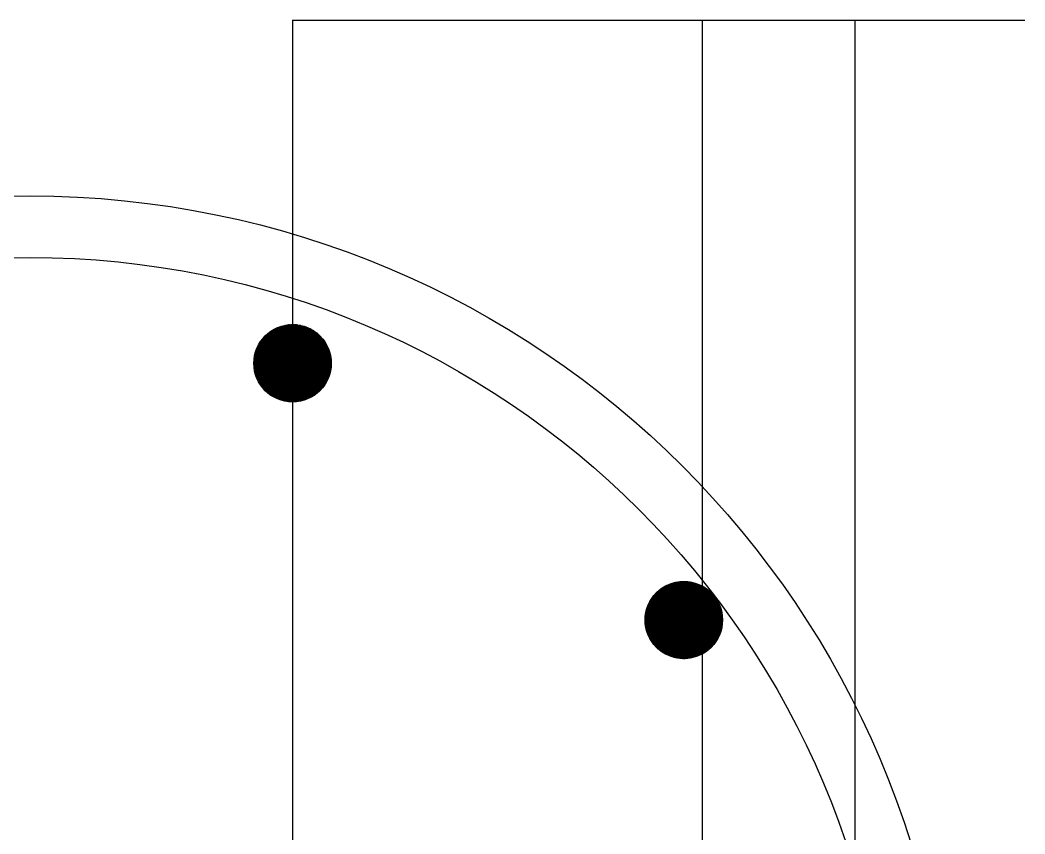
# Model space of a CAD drawing. Header units: metres. Extents: x 0 to 297, y 0 to 210.
# Drawn here: x 231.14 to 248.79, y 177.72 to 192.02 of the extents above; entities that cross this region are included whole.
import ezdxf

# ---------------------------------------------------------------- set-up
doc = ezdxf.new("R2010")
doc.units = ezdxf.units.M

msp = doc.modelspace()

# ---------------------------------------------------------------- linework, layer by layer
for p, q in [((235.93, 192.02), (235.93, 159.74)), ((235.93, 192.02), (248.79, 192.02)), ((243.13, 165.09), (243.13, 192.02)), ((245.81, 172.78), (245.81, 192.02)), ((235.26, 185.92), (236.01, 186.67)), ((235.26, 185.93), (236, 186.67)), ((235.26, 185.94), (235.99, 186.67)), ((235.26, 185.95), (235.98, 186.67)), ((235.26, 185.96), (235.97, 186.67)), ((235.26, 185.97), (235.96, 186.67)), ((235.26, 185.98), (235.95, 186.67)), ((235.26, 185.98), (235.94, 186.67)), ((235.26, 185.99), (235.94, 186.67)), ((235.26, 186), (235.93, 186.67)), ((235.26, 186.01), (235.92, 186.67)), ((235.26, 186.02), (235.91, 186.67)), ((235.26, 186.03), (235.9, 186.67)), ((235.26, 186.04), (235.89, 186.67)), ((235.26, 186.05), (235.88, 186.67)), ((235.26, 186.06), (235.86, 186.67)), ((235.26, 186.08), (235.85, 186.67)), ((235.26, 185.91), (236.02, 186.66)), ((235.27, 185.86), (236.07, 186.66)), ((235.27, 185.86), (236.07, 186.66)), ((235.27, 185.87), (236.06, 186.66)), ((235.27, 185.88), (236.05, 186.66)), ((235.27, 185.89), (236.04, 186.66)), ((235.27, 185.9), (236.03, 186.66)), ((235.27, 185.9), (236.02, 186.66)), ((235.27, 186.09), (235.84, 186.66)), ((235.27, 186.1), (235.83, 186.66)), ((235.27, 186.11), (235.82, 186.66)), ((235.27, 186.12), (235.81, 186.66)), ((235.27, 186.13), (235.8, 186.66)), ((235.28, 185.82), (236.11, 186.65)), ((235.28, 185.82), (236.1, 186.65)), ((235.28, 185.83), (236.1, 186.65)), ((235.28, 185.84), (236.09, 186.65)), ((235.28, 185.85), (236.08, 186.65)), ((235.28, 186.14), (235.78, 186.65)), ((235.28, 186.16), (235.77, 186.65)), ((235.28, 186.17), (235.76, 186.65)), ((235.28, 185.81), (236.12, 186.64)), ((235.29, 185.78), (236.15, 186.64)), ((235.29, 185.79), (236.14, 186.64)), ((235.29, 185.8), (236.13, 186.64)), ((235.29, 185.8), (236.13, 186.64)), ((235.29, 186.18), (235.75, 186.64)), ((235.29, 186.2), (235.73, 186.64)), ((235.29, 186.21), (235.72, 186.63)), ((235.3, 185.76), (236.17, 186.63)), ((235.3, 185.77), (236.16, 186.63)), ((235.3, 185.77), (236.16, 186.63)), ((235.3, 186.23), (235.7, 186.63)), ((235.3, 185.75), (236.18, 186.62)), ((235.31, 185.73), (236.2, 186.62)), ((235.31, 185.74), (236.19, 186.62)), ((235.31, 185.75), (236.18, 186.62)), ((235.31, 186.24), (235.69, 186.62)), ((235.31, 186.26), (235.67, 186.62)), ((235.32, 185.71), (236.22, 186.61)), ((235.32, 185.72), (236.21, 186.61)), ((235.32, 185.73), (236.2, 186.61)), ((235.32, 186.27), (235.66, 186.61)), ((235.32, 185.71), (236.22, 186.6)), ((235.33, 185.69), (236.24, 186.6)), ((235.33, 185.69), (236.24, 186.6)), ((235.33, 185.7), (236.23, 186.6)), ((235.33, 186.29), (235.64, 186.6)), ((235.34, 185.67), (236.26, 186.59)), ((235.34, 185.67), (236.25, 186.59)), ((235.34, 185.68), (236.25, 186.59)), ((235.34, 186.31), (235.62, 186.59)), ((235.35, 185.66), (236.27, 186.58)), ((235.35, 185.66), (236.27, 186.58)), ((235.35, 186.33), (235.6, 186.58)), ((235.35, 185.65), (236.28, 186.57)), ((235.36, 185.64), (236.29, 186.57)), ((235.36, 185.64), (236.29, 186.57)), ((235.36, 185.63), (236.3, 186.56)), ((235.36, 186.36), (235.57, 186.56)), ((235.37, 185.62), (236.31, 186.56)), ((235.37, 185.63), (236.3, 186.56)), ((235.38, 185.61), (236.32, 186.55)), ((235.38, 185.61), (236.31, 186.55)), ((235.38, 186.39), (235.54, 186.55)), ((235.38, 185.6), (236.33, 186.54)), ((235.39, 185.59), (236.34, 186.54)), ((235.39, 185.6), (236.33, 186.54)), ((235.4, 185.58), (236.35, 186.53)), ((235.4, 185.59), (236.34, 186.53)), ((235.4, 185.58), (236.35, 186.52)), ((235.41, 185.57), (236.36, 186.52)), ((235.41, 185.57), (236.36, 186.52)), ((235.42, 185.56), (236.37, 186.51)), ((235.42, 185.56), (236.37, 186.51)), ((235.42, 186.43), (235.5, 186.51)), ((236.44, 185.55), (235.49, 186.51)), ((236.45, 185.56), (235.5, 186.51)), ((236.45, 185.56), (235.5, 186.51)), ((236.46, 185.57), (235.51, 186.52)), ((236.46, 185.57), (235.51, 186.52)), ((236.47, 185.58), (235.52, 186.53)), ((236.47, 185.58), (235.52, 186.53)), ((236.47, 185.59), (235.53, 186.54)), ((236.48, 185.6), (235.53, 186.54)), ((236.48, 185.6), (235.54, 186.54)), ((236.49, 185.61), (235.55, 186.55)), ((236.49, 185.61), (235.55, 186.55)), ((236.49, 185.62), (235.56, 186.56)), ((236.5, 185.62), (235.56, 186.56)), ((236.51, 185.64), (235.57, 186.57)), ((236.5, 185.63), (235.57, 186.56)), ((236.51, 185.64), (235.58, 186.57)), ((236.52, 185.65), (235.59, 186.58)), ((236.51, 185.65), (235.59, 186.57)), ((236.52, 185.66), (235.6, 186.58)), ((236.52, 185.67), (235.6, 186.58)), ((236.53, 185.67), (235.61, 186.59)), ((236.53, 185.68), (235.62, 186.59)), ((236.53, 185.68), (235.62, 186.59)), ((236.54, 185.69), (235.63, 186.6)), ((236.54, 185.7), (235.64, 186.6)), ((236.54, 185.7), (235.64, 186.6)), ((236.55, 185.71), (235.65, 186.61)), ((236.55, 185.72), (235.66, 186.61)), ((236.55, 185.72), (235.66, 186.61)), ((236.55, 185.73), (235.67, 186.62)), ((236.56, 185.74), (235.68, 186.62)), ((236.56, 185.74), (235.68, 186.62)), ((236.56, 185.75), (235.69, 186.62)), ((236.57, 185.76), (235.7, 186.63)), ((236.57, 185.76), (235.7, 186.63)), ((236.57, 185.77), (235.71, 186.63)), ((236.58, 185.78), (235.72, 186.64)), ((236.57, 185.78), (235.72, 186.63)), ((236.58, 185.79), (235.73, 186.64)), ((236.58, 185.8), (235.74, 186.64)), ((236.58, 185.81), (235.75, 186.65)), ((236.58, 185.81), (235.75, 186.64)), ((236.59, 185.82), (235.76, 186.65)), ((236.59, 185.83), (235.77, 186.65)), ((236.59, 185.84), (235.78, 186.65)), ((236.59, 185.84), (235.78, 186.65)), ((236.59, 185.85), (235.79, 186.65)), ((236.6, 185.86), (235.8, 186.66)), ((236.6, 185.87), (235.81, 186.66)), ((236.6, 185.88), (235.82, 186.66)), ((236.6, 185.88), (235.82, 186.66)), ((236.6, 185.89), (235.83, 186.66)), ((236.6, 185.9), (235.84, 186.66)), ((236.6, 185.91), (235.85, 186.66)), ((236.6, 185.92), (235.86, 186.67)), ((236.61, 185.93), (235.87, 186.67)), ((236.61, 185.94), (235.87, 186.67)), ((236.61, 185.94), (235.88, 186.67)), ((236.61, 185.95), (235.89, 186.67)), ((236.61, 185.96), (235.9, 186.67)), ((236.61, 185.97), (235.91, 186.67)), ((236.61, 185.98), (235.92, 186.67)), ((236.61, 185.99), (235.93, 186.67)), ((236.61, 186), (235.94, 186.67)), ((236.61, 186.01), (235.95, 186.67)), ((236.61, 186.02), (235.96, 186.67)), ((236.61, 186.03), (235.97, 186.67)), ((236.61, 186.04), (235.98, 186.67)), ((236.61, 186.05), (235.99, 186.67)), ((236.61, 186.06), (236, 186.67)), ((236.6, 186.07), (236.01, 186.67)), ((236.6, 186.08), (236.02, 186.66)), ((236.6, 186.09), (236.03, 186.66)), ((236.6, 186.1), (236.04, 186.66)), ((236.6, 186.12), (236.05, 186.66)), ((236.6, 186.13), (236.07, 186.66)), ((236.59, 186.14), (236.08, 186.65)), ((236.59, 186.15), (236.09, 186.65)), ((236.59, 186.16), (236.1, 186.65)), ((236.58, 186.18), (236.12, 186.64)), ((236.58, 186.19), (236.13, 186.64)), ((236.58, 186.21), (236.14, 186.64)), ((236.57, 186.22), (236.16, 186.63)), ((236.57, 186.23), (236.17, 186.63)), ((236.56, 186.25), (236.19, 186.62)), ((236.55, 186.27), (236.21, 186.61)), ((236.54, 186.28), (236.22, 186.6)), ((236.53, 186.3), (236.24, 186.6)), ((236.52, 186.32), (236.26, 186.58)), ((236.51, 186.35), (236.29, 186.57)), ((236.49, 186.37), (236.31, 186.55)), ((236.47, 186.41), (236.35, 186.53)), ((236.28, 185.41), (235.35, 186.34)), ((236.3, 185.43), (235.36, 186.36)), ((236.29, 185.42), (235.36, 186.35)), ((236.28, 185.42), (235.36, 186.34)), ((236.31, 185.43), (235.37, 186.37)), ((236.3, 185.43), (235.37, 186.36)), ((236.32, 185.44), (235.38, 186.39)), ((236.32, 185.44), (235.38, 186.38)), ((236.31, 185.44), (235.38, 186.37)), ((236.34, 185.45), (235.39, 186.4)), ((236.33, 185.45), (235.39, 186.39)), ((236.35, 185.46), (235.4, 186.41)), ((236.35, 185.46), (235.4, 186.41)), ((236.34, 185.46), (235.4, 186.4)), ((236.36, 185.47), (235.41, 186.42)), ((236.36, 185.47), (235.41, 186.42)), ((236.37, 185.48), (235.42, 186.43)), ((236.37, 185.48), (235.42, 186.43)), ((235.43, 185.55), (236.38, 186.5)), ((235.43, 185.55), (236.38, 186.5)), ((236.39, 185.5), (235.43, 186.45)), ((236.38, 185.49), (235.43, 186.44)), ((236.38, 185.49), (235.43, 186.44)), ((235.44, 185.54), (236.39, 186.49)), ((235.44, 185.54), (236.39, 186.49)), ((235.44, 185.53), (236.4, 186.48)), ((236.4, 185.5), (235.44, 186.46)), ((236.39, 185.5), (235.44, 186.45)), ((235.45, 185.52), (236.41, 186.48)), ((235.45, 185.53), (236.4, 186.48)), ((236.41, 185.51), (235.45, 186.47)), ((236.4, 185.51), (235.45, 186.46)), ((236.42, 185.52), (235.46, 186.48)), ((235.46, 185.52), (236.41, 186.47)), ((235.46, 185.51), (236.42, 186.47)), ((236.41, 185.52), (235.46, 186.47)), ((236.43, 185.53), (235.47, 186.49)), ((236.42, 185.53), (235.47, 186.48)), ((235.47, 185.51), (236.42, 186.46)), ((235.47, 185.5), (236.43, 186.46)), ((236.44, 185.54), (235.48, 186.5)), ((236.43, 185.54), (235.48, 186.49)), ((235.48, 185.5), (236.43, 186.45)), ((235.48, 185.49), (236.44, 186.45)), ((236.44, 185.55), (235.49, 186.5)), ((235.49, 185.49), (236.44, 186.44)), ((235.49, 185.48), (236.45, 186.44)), ((235.5, 185.48), (236.45, 186.43)), ((235.5, 185.47), (236.45, 186.43)), ((235.51, 185.47), (236.46, 186.42)), ((235.51, 185.47), (236.46, 186.41)), ((235.52, 185.46), (236.47, 186.41)), ((235.52, 185.46), (236.47, 186.4)), ((235.53, 185.45), (236.48, 186.4)), ((235.54, 185.45), (236.48, 186.39)), ((235.54, 185.45), (236.48, 186.39)), ((235.55, 185.44), (236.49, 186.38)), ((235.55, 185.44), (236.49, 186.38)), ((235.56, 185.43), (236.49, 186.37)), ((235.56, 185.43), (236.5, 186.36)), ((235.57, 185.43), (236.5, 186.36)), ((235.58, 185.42), (236.51, 186.35)), ((235.58, 185.42), (236.51, 186.35)), ((235.59, 185.42), (236.51, 186.34)), ((235.59, 185.41), (236.52, 186.34)), ((236.12, 185.35), (235.28, 186.18)), ((236.11, 185.34), (235.28, 186.17)), ((236.1, 185.34), (235.28, 186.16)), ((236.1, 185.34), (235.28, 186.16)), ((236.15, 185.35), (235.29, 186.21)), ((236.14, 185.35), (235.29, 186.2)), ((236.13, 185.35), (235.29, 186.19)), ((236.13, 185.35), (235.29, 186.19)), ((236.18, 185.36), (235.3, 186.24)), ((236.17, 185.36), (235.3, 186.23)), ((236.16, 185.36), (235.3, 186.22)), ((236.15, 185.36), (235.3, 186.22)), ((236.2, 185.38), (235.31, 186.26)), ((236.2, 185.37), (235.31, 186.26)), ((236.19, 185.37), (235.31, 186.25)), ((236.18, 185.37), (235.31, 186.24)), ((236.22, 185.38), (235.32, 186.28)), ((236.22, 185.38), (235.32, 186.28)), ((236.21, 185.38), (235.32, 186.27)), ((236.24, 185.39), (235.33, 186.3)), ((236.23, 185.39), (235.33, 186.3)), ((236.23, 185.39), (235.33, 186.29)), ((236.26, 185.4), (235.34, 186.32)), ((236.25, 185.4), (235.34, 186.31)), ((236.25, 185.4), (235.34, 186.31)), ((236.27, 185.41), (235.35, 186.33)), ((236.27, 185.41), (235.35, 186.33)), ((235.6, 185.41), (236.52, 186.33)), ((235.61, 185.41), (236.52, 186.32)), ((235.61, 185.4), (236.53, 186.32)), ((235.62, 185.4), (236.53, 186.31)), ((235.62, 185.4), (236.53, 186.3)), ((235.63, 185.39), (236.54, 186.3)), ((235.64, 185.39), (236.54, 186.29)), ((235.64, 185.39), (236.54, 186.29)), ((235.65, 185.38), (236.55, 186.28)), ((235.66, 185.38), (236.55, 186.27)), ((235.66, 185.38), (236.55, 186.27)), ((235.67, 185.37), (236.56, 186.26)), ((235.68, 185.37), (236.56, 186.25)), ((235.68, 185.37), (236.56, 186.25)), ((235.69, 185.37), (236.56, 186.24)), ((235.7, 185.36), (236.57, 186.23)), ((235.7, 185.36), (236.57, 186.22)), ((235.71, 185.36), (236.57, 186.22)), ((235.72, 185.36), (236.57, 186.21)), ((235.73, 185.35), (236.58, 186.2)), ((235.73, 185.35), (236.58, 186.2)), ((235.74, 185.35), (236.58, 186.19)), ((235.75, 185.35), (236.58, 186.18)), ((235.75, 185.34), (236.58, 186.17)), ((235.76, 185.34), (236.59, 186.17)), ((235.77, 185.34), (236.59, 186.16)), ((236.02, 185.33), (235.26, 186.08)), ((236.01, 185.32), (235.26, 186.08)), ((236.01, 185.32), (235.26, 186.07)), ((236, 185.32), (235.26, 186.06)), ((235.99, 185.32), (235.26, 186.05)), ((235.98, 185.32), (235.26, 186.04)), ((235.97, 185.32), (235.26, 186.03)), ((235.96, 185.32), (235.26, 186.02)), ((235.95, 185.32), (235.26, 186.01)), ((235.94, 185.32), (235.26, 186)), ((235.93, 185.32), (235.26, 185.99)), ((235.92, 185.32), (235.26, 185.98)), ((236.08, 185.34), (235.27, 186.14)), ((236.07, 185.33), (235.27, 186.13)), ((236.06, 185.33), (235.27, 186.12)), ((236.06, 185.33), (235.27, 186.12)), ((236.05, 185.33), (235.27, 186.11)), ((236.04, 185.33), (235.27, 186.1)), ((236.03, 185.33), (235.27, 186.09)), ((236.09, 185.34), (235.28, 186.15)), ((235.78, 185.34), (236.59, 186.15)), ((235.79, 185.34), (236.59, 186.14)), ((235.79, 185.33), (236.59, 186.14)), ((235.8, 185.33), (236.6, 186.13)), ((235.81, 185.33), (236.6, 186.12)), ((235.82, 185.33), (236.6, 186.11)), ((235.83, 185.33), (236.6, 186.1)), ((235.83, 185.33), (236.6, 186.1)), ((235.84, 185.33), (236.6, 186.09)), ((235.85, 185.33), (236.6, 186.08)), ((235.86, 185.32), (236.6, 186.07)), ((235.87, 185.32), (236.61, 186.06)), ((235.88, 185.32), (236.61, 186.05)), ((235.89, 185.32), (236.61, 186.04)), ((235.89, 185.32), (236.61, 186.03)), ((235.9, 185.32), (236.61, 186.03)), ((235.91, 185.32), (236.61, 186.02)), ((235.92, 185.32), (236.61, 186.01)), ((235.93, 185.32), (236.61, 186)), ((235.94, 185.32), (236.61, 185.99)), ((235.95, 185.32), (236.61, 185.98)), ((235.91, 185.32), (235.26, 185.97)), ((235.9, 185.32), (235.26, 185.96)), ((235.89, 185.32), (235.26, 185.95)), ((235.88, 185.32), (235.26, 185.94)), ((235.87, 185.32), (235.26, 185.93)), ((235.86, 185.32), (235.26, 185.92)), ((235.85, 185.32), (235.26, 185.91)), ((235.84, 185.33), (235.27, 185.9)), ((235.83, 185.33), (235.27, 185.89)), ((235.82, 185.33), (235.27, 185.88)), ((235.81, 185.33), (235.27, 185.87)), ((235.79, 185.33), (235.27, 185.86)), ((235.78, 185.34), (235.28, 185.84)), ((235.77, 185.34), (235.28, 185.83)), ((235.76, 185.34), (235.28, 185.82)), ((235.96, 185.32), (236.61, 185.97)), ((235.97, 185.32), (236.61, 185.96)), ((235.98, 185.32), (236.61, 185.95)), ((235.99, 185.32), (236.61, 185.94)), ((236, 185.32), (236.61, 185.93)), ((236.01, 185.32), (236.6, 185.92)), ((236.02, 185.33), (236.6, 185.91)), ((236.03, 185.33), (236.6, 185.9)), ((236.05, 185.33), (236.6, 185.88)), ((236.06, 185.33), (236.6, 185.87)), ((236.07, 185.33), (236.6, 185.86)), ((236.08, 185.34), (236.59, 185.85)), ((236.09, 185.34), (236.59, 185.84)), ((236.11, 185.34), (236.59, 185.82)), ((236.12, 185.35), (236.58, 185.81)), ((235.74, 185.35), (235.29, 185.8)), ((235.73, 185.35), (235.29, 185.79)), ((235.72, 185.36), (235.3, 185.78)), ((235.7, 185.36), (235.3, 185.76)), ((235.69, 185.37), (235.31, 185.75)), ((235.67, 185.37), (235.31, 185.73)), ((235.65, 185.38), (235.32, 185.71)), ((235.63, 185.39), (235.33, 185.69)), ((235.61, 185.4), (235.34, 185.67)), ((235.59, 185.41), (235.35, 185.65)), ((235.57, 185.43), (235.37, 185.63)), ((236.13, 185.35), (236.58, 185.8)), ((236.15, 185.35), (236.57, 185.78)), ((236.16, 185.36), (236.57, 185.77)), ((236.18, 185.37), (236.56, 185.75)), ((236.19, 185.37), (236.56, 185.74)), ((236.21, 185.38), (236.55, 185.72)), ((236.23, 185.39), (236.54, 185.7)), ((236.25, 185.4), (236.53, 185.68)), ((236.27, 185.41), (236.52, 185.66)), ((236.29, 185.42), (236.51, 185.64)), ((235.54, 185.45), (235.39, 185.6)), ((235.49, 185.49), (235.43, 185.55)), ((236.32, 185.44), (236.49, 185.61)), ((236.36, 185.47), (236.46, 185.57)), ((242.12, 181.45), (242.83, 182.15)), ((242.12, 181.46), (242.82, 182.15)), ((242.12, 181.47), (242.81, 182.15)), ((242.12, 181.48), (242.8, 182.15)), ((242.12, 181.49), (242.79, 182.15)), ((242.12, 181.5), (242.78, 182.15)), ((242.12, 181.51), (242.77, 182.15)), ((242.13, 181.37), (242.91, 182.15)), ((242.13, 181.38), (242.9, 182.15)), ((242.13, 181.39), (242.89, 182.15)), ((242.13, 181.4), (242.88, 182.15)), ((242.13, 181.41), (242.87, 182.15)), ((242.13, 181.41), (242.86, 182.15)), ((242.13, 181.42), (242.86, 182.15)), ((242.13, 181.43), (242.85, 182.15)), ((242.13, 181.44), (242.84, 182.15)), ((242.13, 181.52), (242.76, 182.15)), ((242.13, 181.53), (242.75, 182.15)), ((242.13, 181.54), (242.74, 182.15)), ((242.13, 181.55), (242.73, 182.15)), ((242.13, 181.56), (242.72, 182.15)), ((242.13, 181.57), (242.71, 182.15)), ((242.13, 181.58), (242.7, 182.15)), ((242.13, 181.36), (242.91, 182.14)), ((242.13, 181.59), (242.69, 182.14)), ((242.14, 181.32), (242.95, 182.14)), ((242.14, 181.33), (242.95, 182.14)), ((242.14, 181.34), (242.94, 182.14)), ((242.14, 181.35), (242.93, 182.14)), ((242.14, 181.36), (242.92, 182.14)), ((242.14, 181.6), (242.67, 182.14)), ((242.14, 181.62), (242.66, 182.14)), ((242.14, 181.63), (242.65, 182.14)), ((242.14, 181.32), (242.96, 182.13)), ((242.14, 181.64), (242.64, 182.13)), ((242.15, 181.29), (242.99, 182.13)), ((242.15, 181.29), (242.98, 182.13)), ((242.15, 181.3), (242.98, 182.13)), ((242.15, 181.31), (242.97, 182.13)), ((242.15, 181.65), (242.62, 182.13)), ((242.15, 181.67), (242.61, 182.13)), ((242.15, 181.28), (243, 182.12)), ((242.15, 181.68), (242.6, 182.12)), ((242.16, 181.26), (243.02, 182.12)), ((242.16, 181.27), (243.01, 182.12)), ((242.16, 181.27), (243.01, 182.12)), ((242.16, 181.7), (242.58, 182.12)), ((242.16, 181.25), (243.03, 182.11)), ((242.16, 181.71), (242.57, 182.11)), ((242.17, 181.23), (243.05, 182.11)), ((242.17, 181.24), (243.04, 182.11)), ((242.17, 181.24), (243.03, 182.11)), ((242.17, 181.73), (242.55, 182.11)), ((242.17, 181.22), (243.06, 182.1)), ((242.18, 181.2), (243.08, 182.1)), ((242.18, 181.21), (243.07, 182.1)), ((242.18, 181.22), (243.06, 182.1)), ((242.18, 181.74), (242.54, 182.1)), ((243.42, 181.21), (242.53, 182.1)), ((243.42, 181.21), (242.53, 182.1)), ((243.42, 181.22), (242.54, 182.1)), ((243.43, 181.23), (242.55, 182.11)), ((243.43, 181.23), (242.55, 182.11)), ((243.43, 181.24), (242.56, 182.11)), ((243.44, 181.26), (242.57, 182.12)), ((243.43, 181.25), (242.57, 182.11)), ((243.44, 181.26), (242.58, 182.12)), ((243.44, 181.27), (242.59, 182.12)), ((243.45, 181.28), (242.6, 182.13)), ((243.44, 181.28), (242.6, 182.12)), ((243.45, 181.29), (242.61, 182.13)), ((243.45, 181.3), (242.62, 182.13)), ((243.45, 181.31), (242.63, 182.13)), ((243.45, 181.31), (242.63, 182.13)), ((243.46, 181.32), (242.64, 182.14)), ((243.46, 181.33), (242.65, 182.14)), ((243.46, 181.34), (242.66, 182.14)), ((243.46, 181.35), (242.66, 182.14)), ((243.46, 181.35), (242.67, 182.14)), ((243.46, 181.36), (242.68, 182.14)), ((243.47, 181.37), (242.69, 182.15)), ((243.47, 181.38), (242.7, 182.15)), ((243.47, 181.39), (242.71, 182.15)), ((243.47, 181.39), (242.71, 182.15)), ((243.47, 181.4), (242.72, 182.15)), ((243.47, 181.41), (242.73, 182.15)), ((243.47, 181.42), (242.74, 182.15)), ((243.47, 181.43), (242.75, 182.15)), ((243.47, 181.44), (242.76, 182.15)), ((243.47, 181.45), (242.77, 182.15)), ((243.47, 181.46), (242.78, 182.15)), ((243.47, 181.47), (242.78, 182.15)), ((243.47, 181.47), (242.79, 182.15)), ((243.47, 181.48), (242.8, 182.15)), ((243.47, 181.49), (242.81, 182.15)), ((243.47, 181.5), (242.82, 182.15)), ((243.47, 181.51), (242.83, 182.15)), ((243.47, 181.52), (242.84, 182.15)), ((243.47, 181.53), (242.85, 182.15)), ((243.47, 181.54), (242.86, 182.15)), ((243.47, 181.56), (242.87, 182.15)), ((243.47, 181.57), (242.89, 182.15)), ((243.47, 181.58), (242.9, 182.15)), ((243.47, 181.59), (242.91, 182.15)), ((243.46, 181.6), (242.92, 182.14)), ((243.46, 181.61), (242.93, 182.14)), ((243.46, 181.62), (242.94, 182.14)), ((243.46, 181.64), (242.96, 182.14)), ((243.45, 181.65), (242.97, 182.13)), ((243.45, 181.66), (242.98, 182.13)), ((243.44, 181.68), (243, 182.13)), ((243.44, 181.69), (243.01, 182.12)), ((243.44, 181.7), (243.02, 182.12)), ((243.43, 181.72), (243.04, 182.11)), ((243.42, 181.73), (243.05, 182.1)), ((243.42, 181.75), (243.07, 182.1)), ((242.18, 181.76), (242.52, 182.09)), ((242.19, 181.18), (243.09, 182.09)), ((242.19, 181.19), (243.09, 182.09)), ((242.19, 181.2), (243.08, 182.09)), ((242.19, 181.78), (242.5, 182.09)), ((242.2, 181.16), (243.11, 182.08)), ((242.2, 181.17), (243.11, 182.08)), ((242.2, 181.18), (243.1, 182.08)), ((242.2, 181.8), (242.48, 182.08)), ((242.21, 181.15), (243.13, 182.07)), ((242.21, 181.15), (243.13, 182.07)), ((242.21, 181.16), (243.12, 182.07)), ((242.21, 181.82), (242.46, 182.06)), ((242.22, 181.13), (243.15, 182.06)), ((242.22, 181.13), (243.14, 182.06)), ((242.22, 181.14), (243.14, 182.06)), ((242.23, 181.12), (243.16, 182.05)), ((242.23, 181.12), (243.16, 182.05)), ((242.23, 181.84), (242.44, 182.05)), ((242.23, 181.11), (243.17, 182.04)), ((242.24, 181.1), (243.18, 182.04)), ((242.24, 181.11), (243.17, 182.04)), ((242.25, 181.08), (243.2, 182.03)), ((242.25, 181.09), (243.19, 182.03)), ((242.25, 181.09), (243.18, 182.03)), ((242.25, 181.87), (242.41, 182.03)), ((242.26, 181.07), (243.21, 182.02)), ((242.26, 181.08), (243.2, 182.02)), ((242.27, 181.06), (243.22, 182.01)), ((242.27, 181.07), (243.21, 182.01)), ((242.27, 181.06), (243.22, 182)), ((242.28, 181.05), (243.23, 182)), ((242.28, 181.05), (243.23, 182)), ((242.28, 181.91), (242.37, 182)), ((242.29, 181.03), (243.24, 181.99)), ((242.29, 181.04), (243.24, 181.99)), ((243.25, 180.98), (242.29, 181.93)), ((243.24, 180.97), (242.29, 181.92)), ((243.24, 180.97), (242.29, 181.92)), ((242.3, 181.02), (243.25, 181.98)), ((242.3, 181.03), (243.25, 181.98)), ((242.3, 181.02), (243.26, 181.97)), ((243.26, 180.98), (242.3, 181.94)), ((243.25, 180.98), (242.3, 181.93)), ((242.31, 181.01), (243.26, 181.97)), ((242.31, 181.01), (243.27, 181.96)), ((243.27, 180.99), (242.31, 181.95)), ((243.26, 180.99), (242.31, 181.94)), ((242.32, 181.01), (243.27, 181.96)), ((243.28, 181), (242.32, 181.96)), ((242.32, 181), (243.28, 181.95)), ((243.27, 181), (242.32, 181.95)), ((243.29, 181.01), (242.33, 181.97)), ((243.28, 181.01), (242.33, 181.96)), ((242.33, 181), (243.28, 181.95)), ((242.33, 180.99), (243.29, 181.95)), ((243.3, 181.02), (242.34, 181.98)), ((243.29, 181.02), (242.34, 181.97)), ((242.34, 180.99), (243.29, 181.94)), ((242.34, 180.98), (243.3, 181.94)), ((243.31, 181.03), (242.35, 181.99)), ((243.3, 181.03), (242.35, 181.98)), ((242.35, 180.98), (243.3, 181.93)), ((242.35, 180.97), (243.31, 181.93)), ((243.31, 181.04), (242.36, 181.99)), ((243.31, 181.04), (242.36, 181.99)), ((242.36, 180.97), (243.31, 181.92)), ((242.36, 180.96), (243.31, 181.92)), ((243.32, 181.05), (242.37, 182)), ((243.32, 181.05), (242.37, 182)), ((243.33, 181.06), (242.38, 182.01)), ((243.33, 181.06), (242.38, 182.01)), ((243.34, 181.07), (242.39, 182.02)), ((243.34, 181.07), (242.39, 182.02)), ((243.34, 181.08), (242.4, 182.02)), ((243.35, 181.09), (242.41, 182.03)), ((243.35, 181.09), (242.41, 182.03)), ((243.36, 181.1), (242.42, 182.04)), ((243.36, 181.1), (242.42, 182.04)), ((243.37, 181.11), (242.43, 182.05)), ((243.36, 181.11), (242.43, 182.04)), ((243.37, 181.12), (242.44, 182.05)), ((243.38, 181.13), (242.45, 182.06)), ((243.37, 181.13), (242.45, 182.05)), ((243.38, 181.14), (242.46, 182.07)), ((243.38, 181.14), (242.46, 182.06)), ((243.39, 181.15), (242.47, 182.07)), ((243.4, 181.16), (242.48, 182.08)), ((243.39, 181.16), (242.48, 182.07)), ((243.4, 181.17), (242.49, 182.08)), ((243.4, 181.18), (242.49, 182.08)), ((243.4, 181.18), (242.5, 182.09)), ((243.41, 181.19), (242.51, 182.09)), ((243.41, 181.19), (242.51, 182.09)), ((243.41, 181.2), (242.52, 182.09)), ((243.41, 181.77), (243.09, 182.09)), ((243.4, 181.79), (243.11, 182.08)), ((243.39, 181.81), (243.13, 182.07)), ((243.38, 181.83), (243.15, 182.06)), ((243.36, 181.86), (243.18, 182.04)), ((243.33, 181.89), (243.21, 182.01)), ((243.07, 180.86), (242.18, 181.75)), ((243.07, 180.86), (242.18, 181.75)), ((243.1, 180.88), (242.19, 181.78)), ((243.09, 180.87), (242.19, 181.77)), ((243.09, 180.87), (242.19, 181.77)), ((243.08, 180.87), (242.19, 181.76)), ((243.12, 180.88), (242.2, 181.8)), ((243.11, 180.88), (242.2, 181.79)), ((243.11, 180.88), (242.2, 181.79)), ((243.14, 180.9), (242.21, 181.82)), ((243.13, 180.89), (242.21, 181.81)), ((243.12, 180.89), (242.21, 181.81)), ((243.15, 180.9), (242.22, 181.83)), ((243.14, 180.9), (242.22, 181.82)), ((243.17, 180.91), (242.23, 181.85)), ((243.16, 180.91), (242.23, 181.84)), ((243.16, 180.91), (242.23, 181.84)), ((243.18, 180.92), (242.24, 181.86)), ((243.18, 180.92), (242.24, 181.86)), ((243.17, 180.92), (242.24, 181.85)), ((243.2, 180.93), (242.25, 181.88)), ((243.19, 180.93), (242.25, 181.87)), ((243.21, 180.95), (242.26, 181.89)), ((243.21, 180.94), (242.26, 181.89)), ((243.2, 180.94), (242.26, 181.88)), ((243.22, 180.95), (242.27, 181.9)), ((243.22, 180.95), (242.27, 181.9)), ((243.23, 180.96), (242.28, 181.91)), ((243.23, 180.96), (242.28, 181.91)), ((242.37, 180.96), (243.32, 181.91)), ((242.37, 180.96), (243.32, 181.9)), ((242.38, 180.95), (243.33, 181.9)), ((242.38, 180.95), (243.33, 181.89)), ((242.39, 180.94), (243.34, 181.89)), ((242.4, 180.94), (243.34, 181.88)), ((242.4, 180.93), (243.34, 181.88)), ((242.41, 180.93), (243.35, 181.87)), ((242.41, 180.93), (243.35, 181.87)), ((242.42, 180.92), (243.36, 181.86)), ((242.42, 180.92), (243.36, 181.86)), ((242.43, 180.91), (243.36, 181.85)), ((242.43, 180.91), (243.37, 181.84)), ((242.44, 180.91), (243.37, 181.84)), ((242.45, 180.9), (243.37, 181.83)), ((242.45, 180.9), (243.38, 181.83)), ((242.46, 180.9), (243.38, 181.82)), ((242.46, 180.89), (243.39, 181.81)), ((242.47, 180.89), (243.39, 181.81)), ((242.48, 180.89), (243.39, 181.8)), ((242.48, 180.88), (243.4, 181.8)), ((242.49, 180.88), (243.4, 181.79)), ((242.5, 180.88), (243.4, 181.78)), ((242.5, 180.87), (243.41, 181.78)), ((242.51, 180.87), (243.41, 181.77)), ((242.52, 180.87), (243.41, 181.76)), ((242.52, 180.86), (243.41, 181.76)), ((242.53, 180.86), (243.42, 181.75)), ((242.91, 180.81), (242.13, 181.59)), ((242.9, 180.81), (242.13, 181.58)), ((242.9, 180.81), (242.13, 181.58)), ((242.89, 180.81), (242.13, 181.57)), ((242.96, 180.82), (242.14, 181.64)), ((242.95, 180.82), (242.14, 181.63)), ((242.94, 180.82), (242.14, 181.63)), ((242.94, 180.82), (242.14, 181.62)), ((242.93, 180.82), (242.14, 181.61)), ((242.92, 180.82), (242.14, 181.6)), ((243, 180.83), (242.15, 181.68)), ((242.99, 180.83), (242.15, 181.67)), ((242.98, 180.83), (242.15, 181.66)), ((242.98, 180.83), (242.15, 181.66)), ((242.97, 180.83), (242.15, 181.65)), ((243.03, 180.84), (242.16, 181.71)), ((243.02, 180.84), (242.16, 181.7)), ((243.01, 180.84), (242.16, 181.69)), ((243, 180.84), (242.16, 181.69)), ((243.05, 180.85), (242.17, 181.73)), ((243.05, 180.85), (242.17, 181.73)), ((243.04, 180.85), (242.17, 181.72)), ((243.03, 180.85), (242.17, 181.71)), ((243.06, 180.86), (242.18, 181.74)), ((242.53, 180.86), (243.42, 181.74)), ((242.54, 180.86), (243.42, 181.74)), ((242.55, 180.85), (243.43, 181.73)), ((242.56, 180.85), (243.43, 181.72)), ((242.56, 180.85), (243.43, 181.72)), ((242.57, 180.84), (243.43, 181.71)), ((242.58, 180.84), (243.44, 181.7)), ((242.58, 180.84), (243.44, 181.7)), ((242.59, 180.84), (243.44, 181.69)), ((242.6, 180.84), (243.44, 181.68)), ((242.61, 180.83), (243.45, 181.67)), ((242.61, 180.83), (243.45, 181.67)), ((242.62, 180.83), (243.45, 181.66)), ((242.63, 180.83), (243.45, 181.65)), ((242.64, 180.82), (243.45, 181.64)), ((242.64, 180.82), (243.46, 181.64)), ((242.65, 180.82), (243.46, 181.63)), ((242.66, 180.82), (243.46, 181.62)), ((242.67, 180.82), (243.46, 181.61)), ((242.67, 180.82), (243.46, 181.6)), ((242.68, 180.81), (243.46, 181.6)), ((242.69, 180.81), (243.47, 181.59)), ((242.7, 180.81), (243.47, 181.58)), ((242.71, 180.81), (243.47, 181.57)), ((242.83, 180.81), (242.12, 181.51)), ((242.82, 180.8), (242.12, 181.5)), ((242.81, 180.8), (242.12, 181.49)), ((242.8, 180.8), (242.12, 181.48)), ((242.79, 180.8), (242.12, 181.47)), ((242.78, 180.8), (242.12, 181.46)), ((242.77, 180.81), (242.12, 181.45)), ((242.88, 180.81), (242.13, 181.56)), ((242.87, 180.81), (242.13, 181.55)), ((242.86, 180.81), (242.13, 181.54)), ((242.85, 180.81), (242.13, 181.53)), ((242.84, 180.81), (242.13, 181.52)), ((242.84, 180.81), (242.13, 181.52)), ((242.76, 180.81), (242.13, 181.44)), ((242.75, 180.81), (242.13, 181.43)), ((242.74, 180.81), (242.13, 181.42)), ((242.73, 180.81), (242.13, 181.41)), ((242.72, 180.81), (242.13, 181.4)), ((242.72, 180.81), (243.47, 181.56)), ((242.72, 180.81), (243.47, 181.55)), ((242.73, 180.81), (243.47, 181.55)), ((242.74, 180.81), (243.47, 181.54)), ((242.75, 180.81), (243.47, 181.53)), ((242.76, 180.81), (243.47, 181.52)), ((242.77, 180.81), (243.47, 181.51)), ((242.78, 180.8), (243.47, 181.5)), ((242.79, 180.8), (243.47, 181.49)), ((242.8, 180.8), (243.47, 181.48)), ((242.81, 180.8), (243.47, 181.47)), ((242.82, 180.8), (243.47, 181.46)), ((242.83, 180.81), (243.47, 181.45)), ((242.84, 180.81), (243.47, 181.44)), ((242.85, 180.81), (243.47, 181.43)), ((242.86, 180.81), (243.47, 181.42)), ((242.87, 180.81), (243.47, 181.41)), ((242.88, 180.81), (243.47, 181.4)), ((242.71, 180.81), (242.13, 181.39)), ((242.69, 180.81), (242.13, 181.38)), ((242.68, 180.81), (242.13, 181.36)), ((242.67, 180.82), (242.14, 181.35)), ((242.66, 180.82), (242.14, 181.34)), ((242.65, 180.82), (242.14, 181.33)), ((242.63, 180.82), (242.14, 181.32)), ((242.62, 180.83), (242.15, 181.3)), ((242.61, 180.83), (242.15, 181.29)), ((242.59, 180.84), (242.16, 181.28)), ((242.58, 180.84), (242.16, 181.26)), ((242.57, 180.85), (242.17, 181.25)), ((242.55, 180.85), (242.17, 181.23)), ((242.89, 180.81), (243.47, 181.39)), ((242.9, 180.81), (243.47, 181.38)), ((242.91, 180.81), (243.46, 181.37)), ((242.92, 180.82), (243.46, 181.36)), ((242.93, 180.82), (243.46, 181.34)), ((242.95, 180.82), (243.46, 181.33)), ((242.96, 180.82), (243.46, 181.32)), ((242.97, 180.83), (243.45, 181.31)), ((242.98, 180.83), (243.45, 181.29)), ((243, 180.83), (243.44, 181.28)), ((243.01, 180.84), (243.44, 181.27)), ((243.03, 180.84), (243.43, 181.25)), ((243.04, 180.85), (243.43, 181.24)), ((243.06, 180.86), (243.42, 181.22)), ((242.53, 180.86), (242.18, 181.21)), ((242.52, 180.87), (242.19, 181.2)), ((242.5, 180.88), (242.19, 181.18)), ((242.48, 180.89), (242.2, 181.16)), ((242.46, 180.9), (242.22, 181.14)), ((242.43, 180.91), (242.23, 181.11)), ((242.4, 180.93), (242.25, 181.08)), ((243.07, 180.86), (243.42, 181.2)), ((243.09, 180.87), (243.41, 181.19)), ((243.11, 180.88), (243.4, 181.17)), ((243.13, 180.89), (243.39, 181.15)), ((243.16, 180.91), (243.37, 181.12)), ((243.18, 180.92), (243.35, 181.09)), ((243.22, 180.95), (243.33, 181.06)), ((242.35, 180.97), (242.29, 181.03))]:
    msp.add_line(p, q)
for centre, radius in [((231.32, 172.73), 16.2), ((231.32, 172.73), 15.12), ((235.93, 185.99), 0.68), ((242.8, 181.48), 0.68)]:
    msp.add_circle(centre, radius)

doc.saveas('drawing.dxf')
